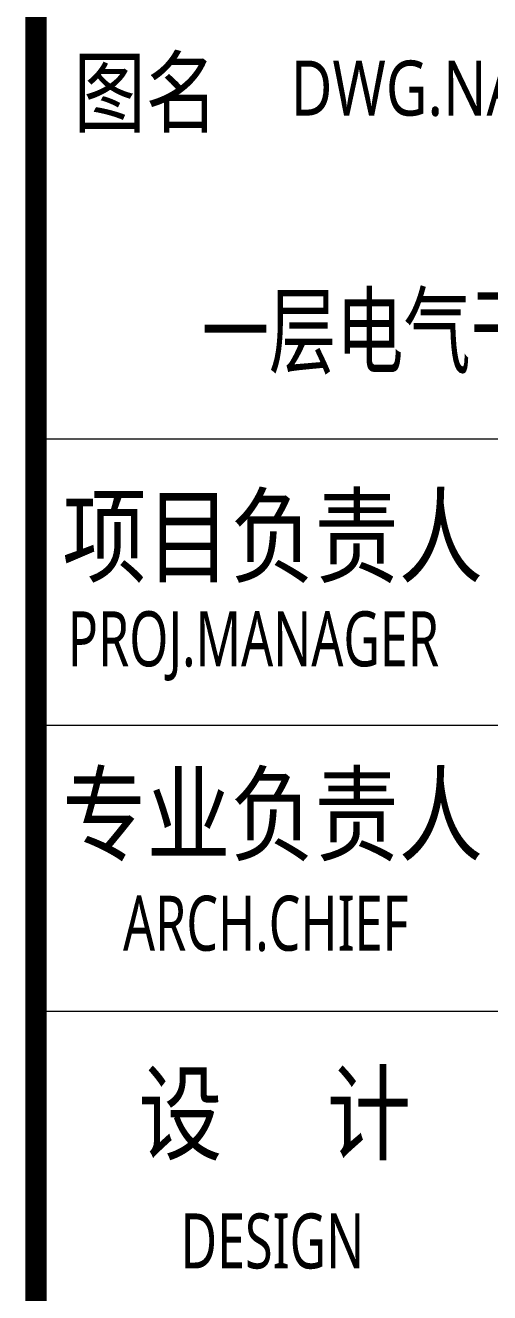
# Model space of a CAD drawing. Header units: inches. Extents: x -3272461 to -2504170, y 403793 to 1071042.
# Drawn here: x -2657881 to -2654718, y 798988 to 807626 of the extents above; entities that cross this region are included whole.
import ezdxf
from ezdxf.enums import TextEntityAlignment as Align

# ---------------------------------------------------------------- set-up
doc = ezdxf.new("R2010")
doc.units = ezdxf.units.IN
doc.header["$LTSCALE"] = 1000
doc.header["$MEASUREMENT"] = 0
doc.layers.get('0').update_dxf_attribs({"lineweight": 18})
for name, color, linetype, lineweight in [('0-TK', 4, 'Continuous', 18), ('PUB_TITLE', 153, 'Continuous', 18), ('图签文字', 4, 'Continuous', 18)]:
    doc.layers.add(name, color=color, linetype=linetype, lineweight=lineweight)
doc.styles.add('-黑体', font='', dxfattribs={"width": 0.7})
doc.styles.add('建筑图签-黑', font='', dxfattribs={"width": 0.7})
doc.styles.get('-黑体').set_extended_font_data('微软雅黑')
doc.styles.get('建筑图签-黑').set_extended_font_data('黑体')

msp = doc.modelspace()

# ---------------------------------------------------------------- linework, layer by layer
at = {"layer": '0-TK'}
msp.add_lwpolyline([(-2657808.5, 785630.6, 144, 144, 0), (-2657808.5, 845630.6, 144, 144, 0)], format="xyseb", dxfattribs=at)
at = {"layer": 'PUB_TITLE'}
for p, q in [((-2657808.5, 804806.8), (-2651494.3, 804806.8)), ((-2657808.5, 804806.8), (-2651494.3, 804806.8)), ((-2657808.5, 804806.8), (-2651494.3, 804806.8)), ((-2657808.5, 802856.8), (-2651494.3, 802856.8)), ((-2657808.5, 800906.8), (-2651494.3, 800906.8))]:
    msp.add_line(p, q, dxfattribs=at)

# ---------------------------------------------------------------- texts
at = {"style": '-黑体'}
for s, height, width, p in [('图名', 450, 0.8, (-2657551.2, 807168.8)), ('DWG.NAME', 375, 0.8, (-2656073.6, 807198.3)), ('项目负责人', 525, 0.8, (-2657628.5, 804144.8)), ('PROJ.MANAGER', 375, 0.7, (-2657592.5, 803444.5)), ('专业负责人', 525, 0.8, (-2657628.5, 802248.1)), ('ARCH.CHIEF', 375, 0.7, (-2657215.2, 801505.9)), ('DESIGN', 375, 0.7, (-2656823.8, 799340.2))]:
    msp.add_text(s, height=height, dxfattribs=dict(at, width=width)).set_placement(p, align=Align.MIDDLE_LEFT)
at = {"insert": (-2657110.4, 800180.1), "char_height": 525, "width": 2865.051, "attachment_point": 4, "style": '-黑体'}
msp.add_mtext('{\\W0.8;设     计}', dxfattribs=at)
at = {"layer": '图签文字', "color": 4, "style": '建筑图签-黑', "width": 0.7}
msp.add_text('一层电气干线平面图', height=480, dxfattribs=at).set_placement((-2654617.7, 805303.7), align=Align.CENTER)

doc.saveas('drawing.dxf')
